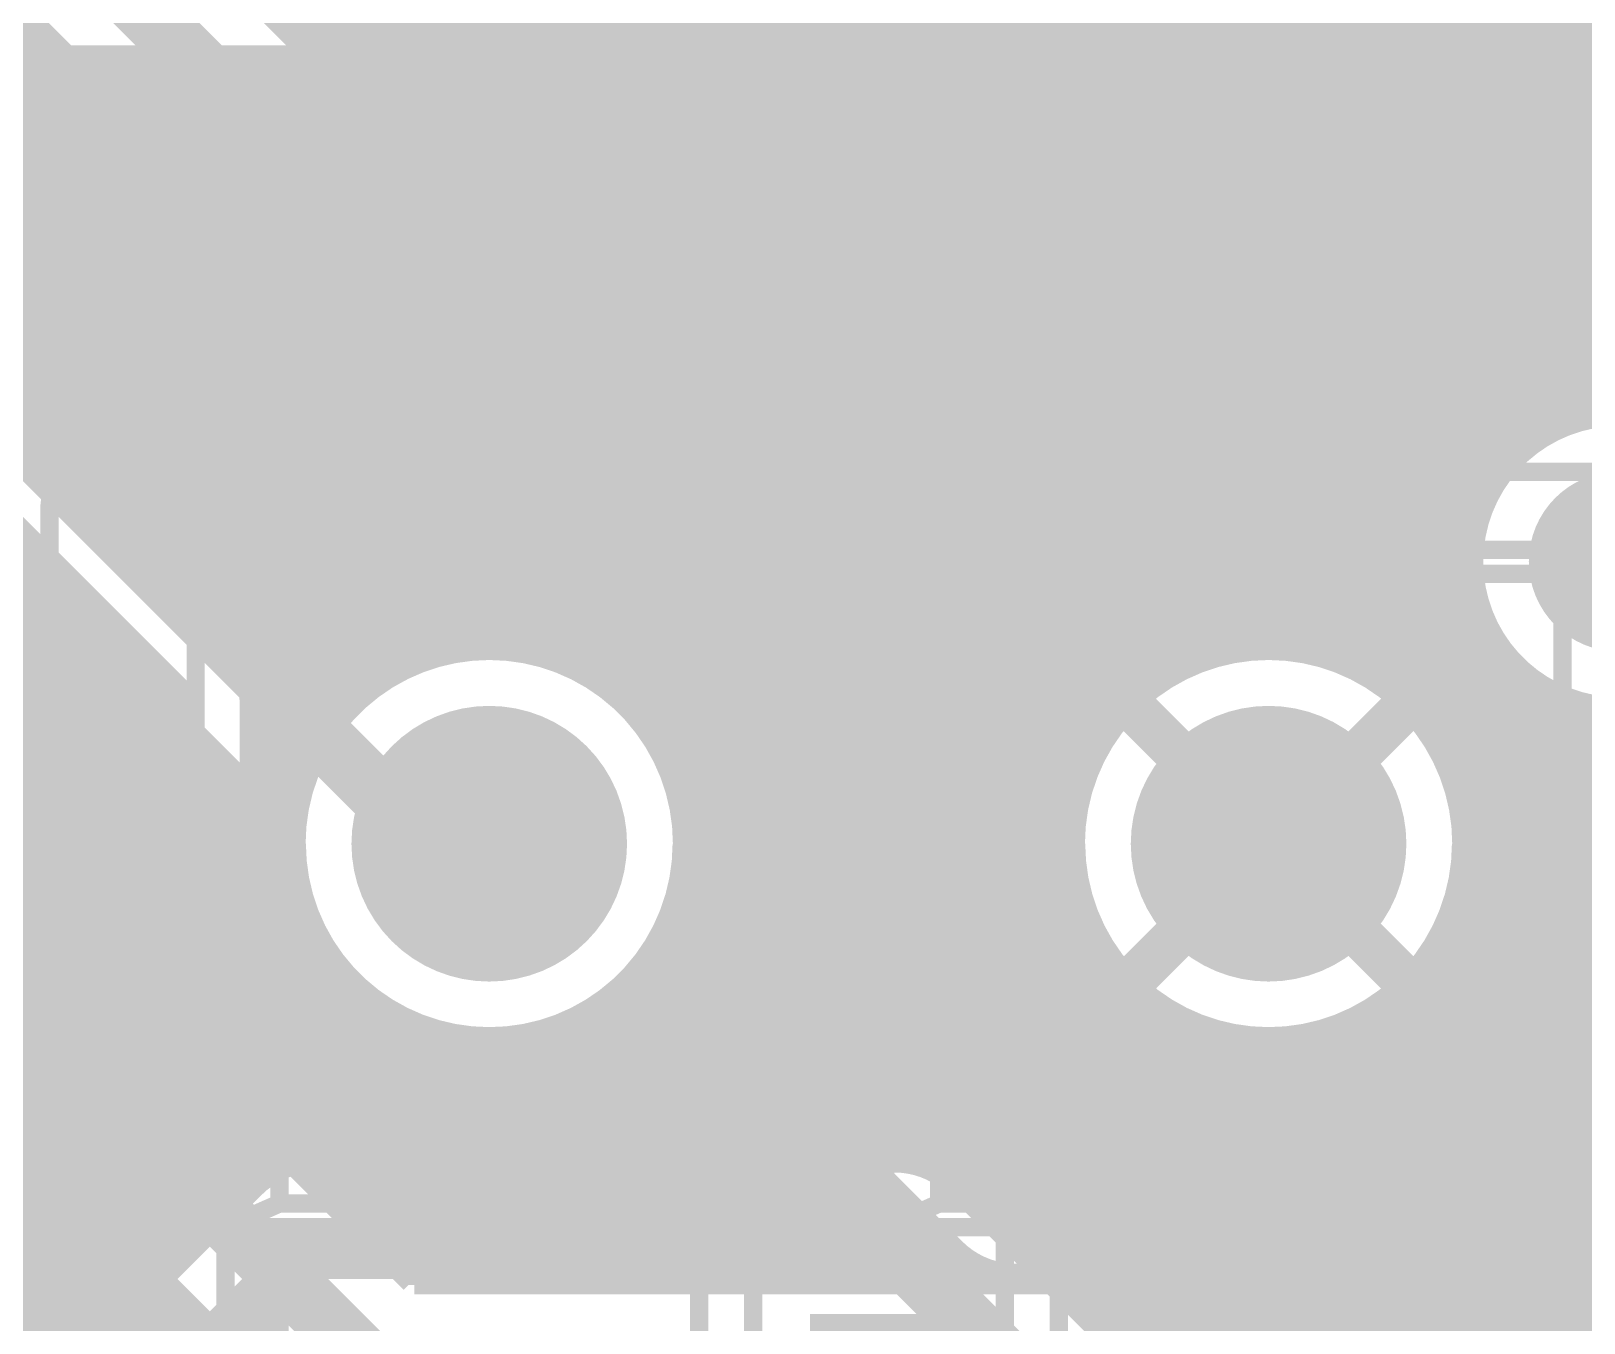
# Model space of a CAD drawing. Extents: x -5 to 100, y -56 to 115.
# Drawn here: x 32.93 to 45.88, y 37.99 to 48.76 of the extents above; entities that cross this region are included whole.
import ezdxf

# ---------------------------------------------------------------- set-up
doc = ezdxf.new("R2010")
doc.units = 0
doc.header["$MEASUREMENT"] = 0
doc.layers.get('0').update_dxf_attribs({"linetype": 'CONTINUOUS'})
for name, color, linetype in [('22-314-0_BOT', 7, 'CONTINUOUS'), ('22-314-0_DRD', 7, 'CONTINUOUS'), ('22-314-0_DRL', 2, 'CONTINUOUS'), ('22-314-0_SMB', 4, 'CONTINUOUS'), ('22-314-0_SMT', 3, 'CONTINUOUS'), ('22-314-0_SST', 5, 'CONTINUOUS'), ('22-314-0_TOP', 10, 'CONTINUOUS'), ('THRUHOLE_NPT', 9, 'CONTINUOUS'), ('THRUHOLE_TAP', 12, 'CONTINUOUS')]:
    doc.layers.add(name, color=color, linetype=linetype)

# ---------------------------------------------------------------- blocks, each defined once
blk = doc.blocks.new('ROUND_3')
at = {"const_width": 1.14935}
blk.add_lwpolyline([(-0.574674, 0, 1), (0.574674, 0, 1)], format="xyb", close=True, dxfattribs=at)
blk = doc.blocks.new('ROUND_5')
at = {"const_width": 0.75057}
blk.add_lwpolyline([(-0.375284, 0, 1), (0.375284, 0, 1)], format="xyb", close=True, dxfattribs=at)
blk = doc.blocks.new('ROUND_4')
at = {"const_width": 0.7493}
blk.add_lwpolyline([(-0.37465, 0, 1), (0.37465, 0, 1)], format="xyb", close=True, dxfattribs=at)
blk = doc.blocks.new('ROUND_18')
at = {"const_width": 0.65024}
blk.add_lwpolyline([(-0.32512, 0, 1), (0.32512, 0, 1)], format="xyb", close=True, dxfattribs=at)

msp = doc.modelspace()

# ---------------------------------------------------------------- linework, layer by layer
at = {"layer": '22-314-0_BOT'}
for points, const_width in [([(39.1668, 113.665), (39.1668, 44.71416)], 0.254), ([(39.3954, 113.665), (39.3954, 44.48556)], 0.254), ([(39.624, 113.665), (39.624, 44.25696)], 0.254), ([(39.8526, 113.665), (39.8526, 44.02836)], 0.254), ([(40.0812, 113.665), (40.0812, 43.79976)], 0.254), ([(40.3098, 113.665), (40.3098, 43.51274)], 0.254), ([(43.66514, 11.3538), (46.38294, 8.636), (50.8, 8.636), (52.578, 10.414), (52.578, 11.43), (48.006, 16.002), (48.006, 19.05), (45.466, 21.59), (37.592, 21.59), (32.766, 26.416), (32.766, 42.926), (22.86, 52.832), (22.86, 94.488), (17.59712, 99.74834), (17.59712, 104.648), (19.25066, 106.299)], 0.508), ([(26.24836, 106.299), (24.638, 104.68864), (24.638, 99.822), (25.146, 99.314), (25.146, 56.134), (30.48, 50.8), (30.48, 46.736), (34.036, 43.18), (34.036, 39.37), (35.814, 37.592), (53.594, 37.592), (58.166, 33.02), (65.024, 33.02), (67.38366, 35.37966), (67.38366, 35.4838)], 0.508), ([(29.74848, 106.299), (28.194, 104.74452), (28.194, 100.33), (27.432, 99.568), (27.432, 55.372), (39.624, 43.18), (39.624, 40.64), (41.148, 39.116), (57.25414, 39.116), (60.8838, 35.4838)], 0.508), ([(38.9382, 95.7072), (38.9382, 44.94276)], 0.254), ([(40.5384, 67.8688), (40.5384, 40.80256)], 0.254), ([(40.767, 67.63004), (40.767, 40.57396)], 0.254), ([(40.9956, 67.40144), (40.9956, 40.34536)], 0.254), ([(41.2242, 67.17284), (41.2242, 40.11676)], 0.254), ([(41.4528, 66.94424), (41.4528, 39.88816)], 0.254), ([(41.6814, 66.71564), (41.6814, 42.5069)], 0.254), ([(41.91, 66.48704), (41.91, 42.95394)], 0.254), ([(42.1386, 66.25844), (42.1386, 43.21048)], 0.254), ([(42.3672, 66.02984), (42.3672, 43.3832)], 0.254), ([(42.5958, 65.80124), (42.5958, 43.50512)], 0.254), ([(38.7096, 61.7728), (38.7096, 45.17136)], 0.254), ([(38.481, 61.53404), (38.481, 45.39996)], 0.254), ([(38.2524, 61.30544), (38.2524, 45.62856)], 0.254), ([(38.0238, 61.07684), (38.0238, 45.85716)], 0.254), ([(37.7952, 60.84824), (37.7952, 46.08576)], 0.254), ([(37.5666, 59.65952), (37.5666, 46.31436)], 0.254), ([(35.052, 59.31662), (35.052, 48.82896)], 0.254), ([(37.338, 59.31662), (37.338, 46.54296)], 0.254), ([(35.2806, 59.1058), (35.2806, 48.60036)], 0.254), ([(37.1094, 59.1058), (37.1094, 46.77156)], 0.254), ([(35.5092, 58.96356), (35.5092, 48.37176)], 0.254), ([(36.8808, 58.96356), (36.8808, 47.00016)], 0.254), ([(35.7378, 58.86958), (35.7378, 48.14316)], 0.254), ([(35.9664, 58.81878), (35.9664, 47.91456)], 0.254), ([(36.4236, 58.81878), (36.4236, 47.45736)], 0.254), ([(36.6522, 58.86958), (36.6522, 47.22876)], 0.254), ([(36.195, 58.801), (36.195, 47.68596)], 0.254), ([(42.8244, 58.01868), (42.8244, 43.58386)], 0.254), ([(43.053, 57.45226), (43.053, 43.62958)], 0.254), ([(45.7962, 57.37606), (45.7962, 45.53458)], 0.254), ([(43.2816, 57.16778), (43.2816, 43.64228)], 0.254), ([(45.5676, 57.11952), (45.5676, 45.43552)], 0.254), ([(43.5102, 56.97982), (43.5102, 43.62196)], 0.254), ([(45.339, 56.94426), (45.339, 45.2755)], 0.254), ([(43.7388, 56.84774), (43.7388, 43.56862)], 0.254), ([(43.9674, 56.75884), (43.9674, 43.47972)], 0.254), ([(44.8818, 56.7436), (44.8818, 42.30116)], 0.254), ([(45.1104, 56.82488), (45.1104, 45.00626)], 0.254), ([(44.196, 56.7055), (44.196, 43.34764)], 0.254), ([(44.4246, 56.68772), (44.4246, 43.15968)], 0.254), ([(44.6532, 56.69788), (44.6532, 42.8752)], 0.254), ([(28.194, 55.68696), (40.16248, 43.71848)], 0.254), ([(31.242, 50.48504), (38.862, 42.86504)], 0.254), ([(33.00984, 48.7172), (31.242, 48.7172)], 0.254), ([(32.9946, 48.73244), (32.9946, 45.29836)], 0.254), ([(60.0456, 48.7172), (35.16376, 48.7172)], 0.254), ([(33.23844, 48.4886), (31.242, 48.4886)], 0.254), ([(33.2232, 48.50384), (33.2232, 45.06976)], 0.254), ([(60.1218, 48.4886), (35.39236, 48.4886)], 0.254), ([(33.46704, 48.26), (31.242, 48.26)], 0.254), ([(33.4518, 48.27524), (33.4518, 44.84116)], 0.254), ([(60.1218, 48.26), (35.62096, 48.26)], 0.254), ([(33.69564, 48.0314), (31.242, 48.0314)], 0.254), ([(33.6804, 48.04664), (33.6804, 44.61256)], 0.254), ([(60.1218, 48.0314), (35.84956, 48.0314)], 0.254), ([(33.92424, 47.8028), (31.242, 47.8028)], 0.254), ([(33.909, 47.81804), (33.909, 44.38396)], 0.254), ([(60.1218, 47.8028), (36.07816, 47.8028)], 0.254), ([(34.15284, 47.5742), (31.242, 47.5742)], 0.254), ([(34.1376, 47.58944), (34.1376, 44.15536)], 0.254), ([(60.1218, 47.5742), (36.30676, 47.5742)], 0.254), ([(34.38144, 47.3456), (31.242, 47.3456)], 0.254), ([(34.3662, 47.36084), (34.3662, 43.92676)], 0.254), ([(60.1218, 47.3456), (36.53536, 47.3456)], 0.254), ([(34.61004, 47.117), (31.242, 47.117)], 0.254), ([(31.242, 47.05096), (34.57448, 43.71848)], 0.254), ([(34.5948, 47.13224), (34.5948, 43.69816)], 0.254), ([(60.1218, 47.117), (36.76396, 47.117)], 0.254), ([(34.83864, 46.8884), (31.40456, 46.8884)], 0.254), ([(34.8234, 46.90364), (34.8234, 39.65956)], 0.254), ([(60.1218, 46.8884), (36.99256, 46.8884)], 0.254), ([(35.06724, 46.6598), (31.63316, 46.6598)], 0.254), ([(35.052, 46.67504), (35.052, 39.43096)], 0.254), ([(60.1218, 46.6598), (37.22116, 46.6598)], 0.254), ([(35.29584, 46.4312), (31.86176, 46.4312)], 0.254), ([(35.2806, 46.44644), (35.2806, 42.74312)], 0.254), ([(60.1218, 46.4312), (37.44976, 46.4312)], 0.254), ([(35.52444, 46.2026), (32.09036, 46.2026)], 0.254), ([(35.5092, 46.21784), (35.5092, 43.0784)], 0.254), ([(48.768, 46.2026), (37.67836, 46.2026)], 0.254), ([(35.7378, 45.98924), (35.7378, 43.2943)], 0.254), ([(35.75304, 45.974), (32.31896, 45.974)], 0.254), ([(48.768, 45.974), (37.90696, 45.974)], 0.254), ([(35.98164, 45.7454), (32.54756, 45.7454)], 0.254), ([(35.9664, 45.76064), (35.9664, 43.44162)], 0.254), ([(48.768, 45.7454), (38.13556, 45.7454)], 0.254), ([(36.21024, 45.5168), (32.77616, 45.5168)], 0.254), ([(36.195, 45.53204), (36.195, 43.54576)], 0.254), ([(45.74286, 45.5168), (38.36416, 45.5168)], 0.254), ([(36.43884, 45.2882), (33.00476, 45.2882)], 0.254), ([(36.4236, 45.30344), (36.4236, 43.60926)], 0.254), ([(45.35424, 45.2882), (38.59276, 45.2882)], 0.254), ([(36.6522, 45.07484), (36.6522, 43.63974)], 0.254), ([(36.66744, 45.0596), (33.23336, 45.0596)], 0.254), ([(45.14596, 45.0596), (38.82136, 45.0596)], 0.254), ([(36.89604, 44.831), (33.46196, 44.831)], 0.254), ([(36.8808, 44.84624), (36.8808, 43.6372)], 0.254), ([(45.01896, 44.831), (39.04996, 44.831)], 0.254), ([(37.12464, 44.6024), (33.69056, 44.6024)], 0.254), ([(37.1094, 44.61764), (37.1094, 43.60418)], 0.254), ([(44.9453, 44.6024), (39.27856, 44.6024)], 0.254), ([(37.35324, 44.3738), (33.91916, 44.3738)], 0.254), ([(37.338, 44.38904), (37.338, 43.5356)], 0.254), ([(44.91736, 44.3738), (39.50716, 44.3738)], 0.254), ([(37.58184, 44.1452), (34.14776, 44.1452)], 0.254), ([(37.5666, 44.16044), (37.5666, 43.42892)], 0.254), ([(44.93006, 44.1452), (39.73576, 44.1452)], 0.254), ([(37.81044, 43.9166), (34.37636, 43.9166)], 0.254), ([(37.7952, 43.93184), (37.7952, 43.27398)], 0.254), ([(44.98848, 43.9166), (39.96436, 43.9166)], 0.254), ([(38.03904, 43.688), (34.60242, 43.688)], 0.254), ([(38.0238, 43.70324), (38.0238, 43.05046)], 0.254), ([(45.09516, 43.688), (40.19042, 43.688)], 0.254), ([(45.1104, 43.6626), (45.1104, 39.878)], 0.254), ([(35.99688, 43.4594), (34.74466, 43.4594)], 0.254), ([(38.26764, 43.4594), (37.51072, 43.4594)], 0.254), ([(38.2524, 43.47464), (38.2524, 42.69486)], 0.254), ([(42.49674, 43.4594), (40.33266, 43.4594)], 0.254), ([(45.27042, 43.4594), (44.01058, 43.4594)], 0.254), ([(45.339, 43.39336), (45.339, 39.878)], 0.254), ([(35.6616, 43.2308), (34.79546, 43.2308)], 0.254), ([(34.798, 43.18), (34.798, 39.68496)], 0.254), ([(38.49624, 43.2308), (37.84854, 43.2308)], 0.254), ([(38.481, 43.24604), (38.481, 38.354)], 0.254), ([(42.16146, 43.2308), (40.38346, 43.2308)], 0.254), ([(40.386, 43.18), (40.386, 40.95496)], 0.254), ([(42.1259, 43.11142), (43.25366, 41.98366)], 0.381), ([(44.38142, 43.11142), (43.25366, 41.98366)], 0.381), ([(45.57014, 43.2308), (44.3484, 43.2308)], 0.254), ([(45.5676, 43.23334), (45.5676, 39.878)], 0.254), ([(45.7962, 43.13428), (45.7962, 39.878)], 0.254), ([(35.4457, 43.0022), (34.798, 43.0022)], 0.254), ([(38.72484, 43.0022), (38.0619, 43.0022)], 0.254), ([(38.7096, 43.01744), (38.7096, 38.354)], 0.254), ([(41.94556, 43.0022), (40.386, 43.0022)], 0.254), ([(48.768, 43.0022), (44.56176, 43.0022)], 0.254), ([(35.29584, 42.7736), (34.798, 42.7736)], 0.254), ([(38.862, 42.7736), (38.21176, 42.7736)], 0.254), ([(38.862, 42.86504), (38.862, 40.64)], 0.254), ([(41.7957, 42.7736), (40.386, 42.7736)], 0.254), ([(48.768, 42.7736), (44.71162, 42.7736)], 0.254), ([(35.19424, 42.545), (34.798, 42.545)], 0.254), ([(38.862, 42.545), (38.31336, 42.545)], 0.254), ([(41.6941, 42.545), (40.386, 42.545)], 0.254), ([(59.32424, 42.545), (44.81322, 42.545)], 0.254), ([(35.13074, 42.3164), (34.798, 42.3164)], 0.254), ([(38.862, 42.3164), (38.3794, 42.3164)], 0.254), ([(41.6306, 42.3164), (40.386, 42.3164)], 0.254), ([(59.26074, 42.3164), (44.87926, 42.3164)], 0.254), ([(35.10026, 42.0878), (34.798, 42.0878)], 0.254), ([(38.862, 42.0878), (38.40988, 42.0878)], 0.254), ([(41.60012, 42.0878), (40.386, 42.0878)], 0.254), ([(42.1259, 40.8559), (43.25366, 41.98366)], 0.381), ([(44.38142, 40.8559), (43.25366, 41.98366)], 0.381), ([(59.23026, 42.0878), (44.90974, 42.0878)], 0.254), ([(35.10026, 41.8592), (34.798, 41.8592)], 0.254), ([(38.862, 41.8592), (38.40734, 41.8592)], 0.254), ([(41.60012, 41.8592), (40.386, 41.8592)], 0.254), ([(59.23026, 41.8592), (44.9072, 41.8592)], 0.254), ([(35.13582, 41.6306), (34.798, 41.6306)], 0.254), ([(38.862, 41.6306), (38.37432, 41.6306)], 0.254), ([(41.63568, 41.6306), (40.386, 41.6306)], 0.254), ([(59.26582, 41.6306), (44.87418, 41.6306)], 0.254), ([(44.8818, 41.6687), (44.8818, 39.878)], 0.254), ([(41.6814, 41.46042), (41.6814, 39.878)], 0.254), ([(35.20186, 41.402), (34.798, 41.402)], 0.254), ([(38.862, 41.402), (38.30574, 41.402)], 0.254), ([(41.70172, 41.402), (40.386, 41.402)], 0.254), ([(59.33186, 41.402), (44.8056, 41.402)], 0.254), ([(35.2806, 41.22674), (35.2806, 39.20236)], 0.254), ([(38.2524, 41.27246), (38.2524, 38.354)], 0.254), ([(35.30854, 41.1734), (34.798, 41.1734)], 0.254), ([(38.862, 41.1734), (38.19906, 41.1734)], 0.254), ([(41.8084, 41.1734), (40.386, 41.1734)], 0.254), ([(44.6532, 41.09466), (44.6532, 39.878)], 0.254), ([(59.43854, 41.1734), (44.69892, 41.1734)], 0.254), ([(35.46348, 40.9448), (34.798, 40.9448)], 0.254), ([(38.862, 40.9448), (38.04666, 40.9448)], 0.254), ([(40.386, 40.95496), (41.46296, 39.878)], 0.254), ([(41.96334, 40.9448), (40.39616, 40.9448)], 0.254), ([(41.91, 41.01338), (41.91, 39.878)], 0.254), ([(59.59348, 40.9448), (44.54652, 40.9448)], 0.254), ([(35.5092, 40.88892), (35.5092, 38.97376)], 0.254), ([(38.0238, 40.91686), (38.0238, 38.354)], 0.254), ([(44.4246, 40.81018), (44.4246, 39.878)], 0.254), ([(35.687, 40.7162), (34.798, 40.7162)], 0.254), ([(35.7378, 40.67556), (35.7378, 38.74516)], 0.254), ([(37.7952, 40.69334), (37.7952, 38.354)], 0.254), ([(38.862, 40.7162), (37.8206, 40.7162)], 0.254), ([(42.18686, 40.7162), (40.62476, 40.7162)], 0.254), ([(42.1386, 40.75938), (42.1386, 39.878)], 0.254), ([(59.817, 40.7162), (44.32046, 40.7162)], 0.254), ([(42.3672, 40.58412), (42.3672, 39.878)], 0.254), ([(44.196, 40.61968), (44.196, 39.878)], 0.254), ([(36.0426, 40.4876), (34.798, 40.4876)], 0.254), ([(35.9664, 40.5257), (35.9664, 38.51656)], 0.254), ([(36.195, 40.4241), (36.195, 38.354)], 0.254), ([(37.338, 40.43172), (37.338, 38.354)], 0.254), ([(38.87724, 40.4876), (37.46754, 40.4876)], 0.254), ([(37.5666, 40.5384), (37.5666, 38.354)], 0.254), ([(42.54246, 40.4876), (40.85336, 40.4876)], 0.254), ([(42.5958, 40.4622), (42.5958, 39.878)], 0.254), ([(43.9674, 40.4876), (43.9674, 39.878)], 0.254), ([(60.1726, 40.4876), (43.9674, 40.4876)], 0.254), ([(36.4236, 40.3606), (36.4236, 38.354)], 0.254), ([(36.6522, 40.33012), (36.6522, 38.354)], 0.254), ([(36.8808, 40.33012), (36.8808, 38.354)], 0.254), ([(37.1094, 40.36568), (37.1094, 38.354)], 0.254), ([(38.9382, 40.30726), (38.9382, 38.354)], 0.254), ([(42.8244, 40.38346), (42.8244, 39.878)], 0.254), ([(43.053, 40.33774), (43.053, 39.878)], 0.254), ([(43.2816, 40.32758), (43.2816, 39.878)], 0.254), ([(43.5102, 40.34536), (43.5102, 39.878)], 0.254), ([(43.7388, 40.3987), (43.7388, 39.878)], 0.254), ([(38.9636, 40.259), (34.798, 40.259)], 0.254), ([(74.676, 40.259), (41.08196, 40.259)], 0.254), ([(39.15664, 40.0304), (34.798, 40.0304)], 0.254), ([(39.08806, 40.09644), (40.60952, 38.57752)], 0.254), ([(74.676, 40.0304), (41.31056, 40.0304)], 0.254), ([(39.1668, 40.02024), (39.1668, 38.354)], 0.254), ([(39.38524, 39.8018), (34.798, 39.8018)], 0.254), ([(39.3954, 39.79164), (39.3954, 38.354)], 0.254), ([(57.25414, 39.878), (41.46296, 39.878)], 0.254), ([(34.798, 39.68496), (36.12896, 38.354)], 0.254), ([(39.61384, 39.5732), (34.90976, 39.5732)], 0.254), ([(39.624, 39.56304), (39.624, 38.354)], 0.254), ([(39.84244, 39.3446), (35.13836, 39.3446)], 0.254), ([(39.8526, 39.33444), (39.8526, 38.354)], 0.254), ([(40.07104, 39.116), (35.36696, 39.116)], 0.254), ([(40.0812, 39.10584), (40.0812, 38.354)], 0.254), ([(40.29964, 38.8874), (35.59556, 38.8874)], 0.254), ([(40.3098, 38.87724), (40.3098, 38.354)], 0.254), ([(33.528, 38.80104), (35.27552, 37.05352)], 0.254), ([(33.528, 38.80104), (33.528, 26.73096)], 0.254), ([(33.67024, 38.6588), (33.528, 38.6588)], 0.254), ([(33.6804, 38.64864), (33.6804, 26.57856)], 0.254), ([(40.52824, 38.6588), (35.82416, 38.6588)], 0.254), ([(40.5384, 38.64864), (40.5384, 38.354)], 0.254), ([(33.89884, 38.4302), (33.528, 38.4302)], 0.254), ([(33.909, 38.42004), (33.909, 26.34996)], 0.254), ([(40.81526, 38.4302), (36.05276, 38.4302)], 0.254), ([(41.148, 38.354), (36.12896, 38.354)], 0.254), ([(40.767, 38.4556), (40.767, 38.354)], 0.254), ([(53.594, 38.354), (41.148, 38.354)], 0.254), ([(34.12744, 38.2016), (33.528, 38.2016)], 0.254), ([(34.1376, 38.19144), (34.1376, 26.12136)], 0.254), ([(34.35604, 37.973), (33.528, 37.973)], 0.254), ([(34.3662, 37.96284), (34.3662, 25.89276)], 0.254)]:
    msp.add_lwpolyline(points, dxfattribs=dict(at, const_width=const_width))
at = {"layer": '22-314-0_BOT', "const_width": 0.254}
for points in [[(46.17466, 45.593, 0.4142136), (44.91736, 44.3357)], [(44.91736, 44.3357, 0.4142136), (46.17466, 43.0784)], [(34.798, 43.18, 0.1989124), (34.57482, 43.71882)], [(40.386, 43.18, 0.1989124), (40.16282, 43.71882)], [(36.7538, 43.64228, 0.4142136), (35.09518, 41.98366)], [(38.41242, 41.98366, 0.4142136), (36.7538, 43.64228)], [(43.25366, 43.64228, 0.4142136), (41.59504, 41.98366)], [(44.91228, 41.98366, 0.4142136), (43.25366, 43.64228)], [(35.09772, 41.98366, 0.4142136), (36.7538, 40.32758)], [(36.7538, 40.32758, 0.4142136), (38.40988, 41.98366)], [(41.59758, 41.98366, 0.4142136), (43.25366, 40.32758)], [(43.25366, 40.32758, 0.4142136), (44.90974, 41.98366)], [(38.862, 40.64, 0.1989124), (39.08518, 40.10118)], [(38.862, 40.64, 0.1989124), (39.08518, 40.10118)], [(40.60952, 38.57752, 0.1989124), (41.148, 38.35448)]]:
    msp.add_lwpolyline(points, format="xyb", dxfattribs=at)
at = {"layer": '22-314-0_DRD', "const_width": 0.254}
for points in [[(36.1188, 42.61866), (36.1188, 41.34866)], [(37.3888, 42.61866), (36.1188, 42.61866)], [(37.3888, 42.61866), (36.1188, 41.34866)], [(37.3888, 41.34866), (36.1188, 42.61866)], [(37.3888, 41.34866), (37.3888, 42.61866)], [(42.61866, 42.61866), (42.61866, 41.34866)], [(43.88866, 42.61866), (42.61866, 42.61866)], [(43.88866, 42.61866), (42.61866, 41.34866)], [(43.88866, 41.34866), (42.61866, 42.61866)], [(43.88866, 41.34866), (43.88866, 42.61866)], [(36.1188, 41.34866), (37.3888, 41.34866)], [(42.61866, 41.34866), (43.88866, 41.34866)]]:
    msp.add_lwpolyline(points, dxfattribs=at)
at = {"layer": '22-314-0_SST'}
for points, const_width in [([(40.95242, 46.14418), (40.95242, 47.16018), (40.83558, 46.99)], 0.1524), ([(39.93642, 46.482), (39.93642, 46.31182), (39.99738, 46.14418), (40.2336, 46.14418), (40.29202, 46.31182), (40.29202, 47.16018)], 0.1524), ([(40.35298, 47.16018), (40.11422, 47.16018)], 0.1524), ([(41.49598, 46.65218), (41.85158, 46.65218), (41.91, 46.482), (41.91, 46.31182), (41.85158, 46.14418), (41.49598, 46.14418), (41.43502, 46.31182), (41.43502, 46.482), (41.67378, 47.16018)], 0.1524), ([(41.0718, 46.14418), (40.83558, 46.14418)], 0.1524), ([(33.38576, 45.085), (46.62424, 45.085)], 0.1524), ([(33.08604, 32.68472), (33.08604, 44.78528)], 0.1524), ([(34.30524, 42.23512), (35.00374, 42.23512), (34.55416, 41.78554), (34.55416, 38.7858), (39.9542, 38.7858), (39.9542, 41.43502), (38.95598, 41.43502), (38.95598, 44.43476), (34.30524, 44.43476), (34.30524, 41.78554), (34.55416, 41.78554)], 0.1524), ([(38.95598, 44.43476), (38.50386, 44.2341)], 0.1524), ([(45.45584, 38.7858), (40.0558, 38.7858), (40.50538, 38.98392), (45.00372, 38.98392), (45.45584, 38.7858), (45.45584, 41.78554), (45.70476, 41.78554), (45.70476, 44.43476), (41.05402, 44.43476)], 0.1524), ([(41.5036, 44.2341), (41.5036, 40.98544), (41.05402, 41.43502), (41.05402, 44.43476), (41.5036, 44.2341), (45.70476, 44.2341)], 0.1524), ([(34.30524, 44.2341), (38.50386, 44.2341), (38.50386, 40.98544)], 0.1524), ([(39.50462, 44.08424), (39.50462, 41.98366), (40.50538, 41.98366), (40.50538, 44.08424), (39.50462, 44.08424)], 0.1524), ([(35.00374, 42.23512), (35.00374, 38.98392)], 0.1524), ([(45.00372, 38.98392), (45.00372, 42.23512), (45.70476, 42.23512)], 0.1524), ([(45.00372, 42.23512), (45.45584, 41.78554)], 0.1524), ([(40.0558, 38.7858), (40.0558, 41.43502), (40.50538, 40.98544), (41.5036, 40.98544)], 0.1524), ([(38.95598, 41.43502), (38.50386, 40.98544), (39.50462, 40.98544)], 0.1524), ([(39.50462, 38.98392), (39.50462, 40.98544), (39.9542, 41.43502)], 0.1524), ([(41.05402, 41.43502), (40.0558, 41.43502)], 0.1524), ([(40.50538, 38.98392), (40.50538, 40.98544)], 0.1524), ([(34.2265, 40.0685), (33.38068, 40.0685), (33.80232, 40.91432), (34.01568, 40.91432), (34.01568, 39.64432)], 0.254), ([(45.82668, 39.85768), (46.0375, 39.64432), (46.46168, 39.64432), (46.6725, 39.85768), (46.6725, 40.0685), (46.24832, 40.49268), (46.6725, 40.91432), (45.82668, 40.91432)], 0.254), ([(34.55416, 38.7858), (35.00374, 38.98392), (39.50462, 38.98392), (39.9542, 38.7858)], 0.1524), ([(38.50386, 38.48354), (38.95598, 38.60546), (38.95598, 32.83458), (38.50386, 33.2359), (38.50386, 38.48354), (35.00374, 38.48354), (34.55416, 38.60546), (34.55416, 32.83458), (35.45586, 32.83458), (35.45586, 32.385), (34.63544, 32.385), (33.38576, 32.385)], 0.1524), ([(38.95598, 38.60546), (34.55416, 38.60546)], 0.1524), ([(46.62424, 32.385), (45.37456, 32.385), (44.55414, 32.385), (44.55414, 32.83458), (45.45584, 32.83458), (45.45584, 38.60546), (41.05402, 38.60546), (41.05402, 32.83458), (42.45356, 32.83458), (42.45356, 32.58566), (42.65422, 32.58566), (42.65422, 30.33522), (44.35602, 30.33522)], 0.1524), ([(41.05402, 38.60546), (41.5036, 38.48354)], 0.1524), ([(45.45584, 38.60546), (45.00372, 38.48354)], 0.1524), ([(35.00374, 38.48354), (35.00374, 33.2359)], 0.1524), ([(41.5036, 33.2359), (41.5036, 38.48354), (45.00372, 38.48354), (45.00372, 33.2359), (44.35602, 33.2359), (44.55414, 32.83458)], 0.1524), ([(39.50462, 33.38576), (40.50538, 33.38576), (40.50538, 37.9857), (39.50462, 37.9857), (39.50462, 33.38576)], 0.1524)]:
    msp.add_lwpolyline(points, dxfattribs=dict(at, const_width=const_width))
at = {"layer": '22-314-0_SST', "const_width": 0.1524}
msp.add_lwpolyline([(33.38576, 45.085, 0.4142136), (33.08604, 44.78528)], format="xyb", dxfattribs=at)
at = {"layer": '22-314-0_TOP'}
for points, const_width in [([(60.25642, 48.4886), (28.82138, 48.4886)], 0.254), ([(60.22594, 48.514), (28.85186, 48.514)], 0.254), ([(32.9946, 48.514), (32.9946, 46.31436)], 0.254), ([(33.2232, 48.514), (33.2232, 46.08576)], 0.254), ([(33.4518, 48.514), (33.4518, 45.85716)], 0.254), ([(33.6804, 48.514), (33.6804, 45.62856)], 0.254), ([(33.909, 48.514), (33.909, 45.39996)], 0.254), ([(34.1376, 48.514), (34.1376, 45.17136)], 0.254), ([(34.3662, 48.514), (34.3662, 44.94276)], 0.254), ([(34.5948, 48.514), (34.5948, 44.71416)], 0.254), ([(34.8234, 48.514), (34.8234, 44.48556)], 0.254), ([(35.052, 48.514), (35.052, 44.25696)], 0.254), ([(35.2806, 48.514), (35.2806, 44.02836)], 0.254), ([(35.5092, 48.514), (35.5092, 43.79976)], 0.254), ([(35.7378, 48.514), (35.7378, 43.57116)], 0.254), ([(35.9664, 48.514), (35.9664, 43.44162)], 0.254), ([(36.195, 48.514), (36.195, 43.54576)], 0.254), ([(36.4236, 48.514), (36.4236, 43.60926)], 0.254), ([(36.6522, 48.514), (36.6522, 43.63974)], 0.254), ([(36.8808, 48.514), (36.8808, 43.6372)], 0.254), ([(37.1094, 48.514), (37.1094, 43.60418)], 0.254), ([(37.338, 48.514), (37.338, 43.5356)], 0.254), ([(37.5666, 48.514), (37.5666, 43.42892)], 0.254), ([(37.7952, 48.514), (37.7952, 43.27398)], 0.254), ([(38.0238, 48.514), (38.0238, 43.05046)], 0.254), ([(38.2524, 48.514), (38.2524, 42.69486)], 0.254), ([(38.481, 48.514), (38.481, 39.37)], 0.254), ([(38.7096, 48.514), (38.7096, 39.37)], 0.254), ([(38.9382, 48.514), (38.9382, 39.37)], 0.254), ([(39.1668, 48.514), (39.1668, 39.37)], 0.254), ([(39.3954, 48.514), (39.3954, 39.37)], 0.254), ([(39.624, 48.514), (39.624, 39.37)], 0.254), ([(39.8526, 48.514), (39.8526, 39.37)], 0.254), ([(40.0812, 48.514), (40.0812, 39.37)], 0.254), ([(40.3098, 48.514), (40.3098, 39.34968)], 0.254), ([(40.5384, 48.514), (40.5384, 39.25316)], 0.254), ([(40.767, 48.514), (40.767, 39.04996)], 0.254), ([(40.9956, 48.514), (40.9956, 38.82136)], 0.254), ([(41.2242, 48.514), (41.2242, 38.59276)], 0.254), ([(41.4528, 48.514), (41.4528, 38.36416)], 0.254), ([(41.6814, 48.514), (41.6814, 42.5069)], 0.254), ([(41.91, 48.514), (41.91, 42.95394)], 0.254), ([(42.1386, 48.514), (42.1386, 43.21048)], 0.254), ([(42.3672, 48.514), (42.3672, 43.3832)], 0.254), ([(42.5958, 48.514), (42.5958, 43.50512)], 0.254), ([(42.8244, 48.514), (42.8244, 43.58386)], 0.254), ([(43.053, 48.514), (43.053, 43.62958)], 0.254), ([(43.2816, 48.514), (43.2816, 43.64228)], 0.254), ([(43.5102, 48.514), (43.5102, 43.62196)], 0.254), ([(43.7388, 48.514), (43.7388, 43.56862)], 0.254), ([(43.9674, 48.514), (43.9674, 43.47972)], 0.254), ([(44.196, 48.514), (44.196, 43.34764)], 0.254), ([(44.4246, 48.514), (44.4246, 43.15968)], 0.254), ([(44.6532, 48.514), (44.6532, 42.8752)], 0.254), ([(44.8818, 48.514), (44.8818, 42.30116)], 0.254), ([(45.1104, 48.514), (45.1104, 45.00626)], 0.254), ([(45.339, 48.514), (45.339, 45.2755)], 0.254), ([(45.5676, 48.514), (45.5676, 45.43552)], 0.254), ([(45.7962, 48.514), (45.7962, 45.53458)], 0.254), ([(77.91704, 48.26), (-3.81, 48.26)], 0.254), ([(78.14564, 48.0314), (-3.81, 48.0314)], 0.254), ([(78.37424, 47.8028), (-3.81, 47.8028)], 0.254), ([(78.60284, 47.5742), (-3.81, 47.5742)], 0.254), ([(78.83144, 47.3456), (31.9532, 47.3456)], 0.254), ([(32.03448, 47.27448), (35.9029, 43.40606)], 0.254), ([(79.06004, 47.117), (32.19196, 47.117)], 0.254), ([(79.2861, 46.8884), (32.42056, 46.8884)], 0.254), ([(13.2588, 41.98366), (18.01114, 46.736), (31.496, 46.736), (36.2458, 41.98366), (36.7538, 41.98366)], 0.508), ([(79.5147, 46.6598), (32.64916, 46.6598)], 0.254), ([(79.7433, 46.4312), (32.87776, 46.4312)], 0.254), ([(48.768, 46.2026), (33.10636, 46.2026)], 0.254), ([(31.18104, 45.974), (35.09772, 42.05478)], 0.254), ([(48.768, 45.974), (33.33496, 45.974)], 0.254), ([(48.768, 45.7454), (33.56356, 45.7454)], 0.254), ([(45.74286, 45.5168), (33.79216, 45.5168)], 0.254), ([(45.35424, 45.2882), (34.02076, 45.2882)], 0.254), ([(45.14596, 45.0596), (34.24936, 45.0596)], 0.254), ([(45.01896, 44.831), (34.47796, 44.831)], 0.254), ([(44.9453, 44.6024), (34.70656, 44.6024)], 0.254), ([(44.91736, 44.3738), (34.93516, 44.3738)], 0.254), ([(33.0073, 44.1452), (23.92426, 44.1452)], 0.254), ([(32.9946, 44.1579), (32.9946, 37.37356)], 0.254), ([(44.93006, 44.1452), (35.16376, 44.1452)], 0.254), ([(33.2359, 43.9166), (23.86584, 43.9166)], 0.254), ([(33.2232, 43.9293), (33.2232, 37.60216)], 0.254), ([(44.98848, 43.9166), (35.39236, 43.9166)], 0.254), ([(33.4645, 43.688), (23.75916, 43.688)], 0.254), ([(33.4518, 43.7007), (33.4518, 37.83076)], 0.254), ([(45.09516, 43.688), (35.62096, 43.688)], 0.254), ([(45.1104, 43.6626), (45.1104, 18.66646)], 0.254), ([(33.6931, 43.4594), (23.5839, 43.4594)], 0.254), ([(33.6804, 43.4721), (33.6804, 38.05936)], 0.254), ([(35.99688, 43.4594), (35.84956, 43.4594)], 0.254), ([(42.49674, 43.4594), (37.51072, 43.4594)], 0.254), ([(45.27042, 43.4594), (44.01058, 43.4594)], 0.254), ([(45.339, 43.39336), (45.339, -3.175)], 0.254), ([(33.9217, 43.2308), (23.28164, 43.2308)], 0.254), ([(33.909, 43.2435), (33.909, 38.28796)], 0.254), ([(42.16146, 43.2308), (37.84854, 43.2308)], 0.254), ([(42.1259, 43.11142), (43.25366, 41.98366)], 0.381), ([(44.38142, 43.11142), (43.25366, 41.98366)], 0.381), ([(45.57014, 43.2308), (44.3484, 43.2308)], 0.254), ([(45.5676, 43.23334), (45.5676, -3.175)], 0.254), ([(45.7962, 43.13428), (45.7962, -3.175)], 0.254), ([(34.1503, 43.0022), (21.06676, 43.0022)], 0.254), ([(34.1376, 43.0149), (34.1376, 38.51656)], 0.254), ([(41.94556, 43.0022), (38.0619, 43.0022)], 0.254), ([(48.768, 43.0022), (44.56176, 43.0022)], 0.254), ([(34.3789, 42.7736), (21.21662, 42.7736)], 0.254), ([(34.3662, 42.7863), (34.3662, 38.74516)], 0.254), ([(41.7957, 42.7736), (38.21176, 42.7736)], 0.254), ([(48.768, 42.7736), (44.71162, 42.7736)], 0.254), ([(34.6075, 42.545), (21.31822, 42.545)], 0.254), ([(34.5948, 42.5577), (34.5948, 38.97376)], 0.254), ([(41.6941, 42.545), (38.31336, 42.545)], 0.254), ([(59.32424, 42.545), (44.81322, 42.545)], 0.254), ([(34.8361, 42.3164), (21.38426, 42.3164)], 0.254), ([(34.8234, 42.3291), (34.8234, 39.19728)], 0.254), ([(41.6306, 42.3164), (38.3794, 42.3164)], 0.254), ([(59.26074, 42.3164), (44.87926, 42.3164)], 0.254), ([(35.052, 42.1005), (35.052, 39.32682)], 0.254), ([(35.0647, 42.0878), (21.41474, 42.0878)], 0.254), ([(35.09772, 42.05478), (35.09619, 41.98366)], 0.254), ([(41.60012, 42.0878), (38.40988, 42.0878)], 0.254), ([(42.1259, 40.8559), (43.25366, 41.98366)], 0.381), ([(44.38142, 40.8559), (43.25366, 41.98366)], 0.381), ([(59.23026, 42.0878), (44.90974, 42.0878)], 0.254), ([(35.10026, 41.8592), (29.08046, 41.8592)], 0.254), ([(41.60012, 41.8592), (38.40734, 41.8592)], 0.254), ([(59.23026, 41.8592), (44.9072, 41.8592)], 0.254), ([(35.13582, 41.6306), (29.69514, 41.6306)], 0.254), ([(41.63568, 41.6306), (38.37432, 41.6306)], 0.254), ([(59.26582, 41.6306), (44.87418, 41.6306)], 0.254), ([(44.8818, 41.6687), (44.8818, 35.8013)], 0.254), ([(41.6814, 41.46042), (41.6814, 38.13556)], 0.254), ([(35.20186, 41.402), (30.11678, 41.402)], 0.254), ([(41.70172, 41.402), (38.30574, 41.402)], 0.254), ([(59.33186, 41.402), (44.8056, 41.402)], 0.254), ([(35.2806, 41.22674), (35.2806, 39.37)], 0.254), ([(38.2524, 41.27246), (38.2524, 39.37)], 0.254), ([(35.30854, 41.1734), (30.44698, 41.1734)], 0.254), ([(41.8084, 41.1734), (38.19906, 41.1734)], 0.254), ([(44.6532, 41.09466), (44.6532, 36.37534)], 0.254), ([(59.43854, 41.1734), (44.69892, 41.1734)], 0.254), ([(35.46348, 40.9448), (30.71876, 40.9448)], 0.254), ([(41.96334, 40.9448), (38.04666, 40.9448)], 0.254), ([(41.91, 41.01338), (41.91, 37.90696)], 0.254), ([(59.59348, 40.9448), (44.54652, 40.9448)], 0.254), ([(35.5092, 40.88892), (35.5092, 39.37)], 0.254), ([(38.0238, 40.91686), (38.0238, 39.37)], 0.254), ([(44.4246, 40.81018), (44.4246, 36.65982)], 0.254), ([(35.687, 40.7162), (30.94482, 40.7162)], 0.254), ([(35.7378, 40.67556), (35.7378, 39.37)], 0.254), ([(37.7952, 40.69334), (37.7952, 39.37)], 0.254), ([(42.18686, 40.7162), (37.8206, 40.7162)], 0.254), ([(42.1386, 40.75938), (42.1386, 37.67836)], 0.254), ([(59.817, 40.7162), (44.32046, 40.7162)], 0.254), ([(42.3672, 40.58412), (42.3672, 37.44976)], 0.254), ([(44.196, 40.61968), (44.196, 36.84778)], 0.254), ([(36.0426, 40.4876), (31.1404, 40.4876)], 0.254), ([(35.9664, 40.5257), (35.9664, 39.37)], 0.254), ([(36.195, 40.4241), (36.195, 39.37)], 0.254), ([(37.338, 40.43172), (37.338, 39.37)], 0.254), ([(42.54246, 40.4876), (37.46754, 40.4876)], 0.254), ([(37.5666, 40.5384), (37.5666, 39.37)], 0.254), ([(42.5958, 40.4622), (42.5958, 37.22116)], 0.254), ([(60.1726, 40.4876), (43.9674, 40.4876)], 0.254), ([(43.9674, 40.4876), (43.9674, 36.97986)], 0.254), ([(36.4236, 40.3606), (36.4236, 39.37)], 0.254), ([(36.6522, 40.33012), (36.6522, 39.37)], 0.254), ([(36.8808, 40.33012), (36.8808, 39.37)], 0.254), ([(37.1094, 40.36568), (37.1094, 39.37)], 0.254), ([(42.8244, 40.38346), (42.8244, 37.084)], 0.254), ([(43.053, 40.33774), (43.053, 37.12972)], 0.254), ([(43.2816, 40.32758), (43.2816, 37.14242)], 0.254), ([(43.5102, 40.34536), (43.5102, 37.1221)], 0.254), ([(43.7388, 40.3987), (43.7388, 37.06876)], 0.254), ([(68.03136, 40.259), (31.31058, 40.259)], 0.254), ([(68.25996, 40.0304), (31.45536, 40.0304)], 0.254), ([(68.48856, 39.8018), (31.57982, 39.8018)], 0.254), ([(68.7197, 39.5732), (31.6865, 39.5732)], 0.254), ([(35.11042, 39.3446), (31.7754, 39.3446)], 0.254), ([(40.132, 39.37), (35.306, 39.37)], 0.254), ([(68.9483, 39.3446), (40.32758, 39.3446)], 0.254), ([(34.73704, 39.116), (31.84906, 39.116)], 0.254), ([(34.76752, 39.14648), (32.99206, 37.37356)], 0.254), ([(40.67048, 39.14648), (42.75328, 37.06368)], 0.254), ([(69.1769, 39.116), (40.70096, 39.116)], 0.254), ([(34.50844, 38.8874), (31.90748, 38.8874)], 0.254), ([(69.55028, 38.8874), (40.92956, 38.8874)], 0.254), ([(19.75866, 35.4838), (22.987, 32.258), (31.496, 32.258), (33.528, 34.29), (33.528, 36.83), (35.306, 38.608), (40.132, 38.608), (43.25366, 35.4838)], 0.508), ([(34.27984, 38.6588), (31.9532, 38.6588)], 0.254), ([(69.48424, 38.6588), (41.15816, 38.6588)], 0.254), ([(34.05124, 38.4302), (31.98368, 38.4302)], 0.254), ([(69.25564, 38.4302), (41.38676, 38.4302)], 0.254), ([(33.82264, 38.2016), (32.00146, 38.2016)], 0.254), ([(69.0245, 38.2016), (41.61536, 38.2016)], 0.254), ([(33.59404, 37.973), (32.00654, 37.973)], 0.254), ([(68.7959, 37.973), (41.84396, 37.973)], 0.254)]:
    msp.add_lwpolyline(points, dxfattribs=dict(at, const_width=const_width))
at = {"layer": '22-314-0_TOP', "const_width": 0.254}
for points in [[(46.17466, 45.593, 0.4142136), (44.91736, 44.3357)], [(44.91736, 44.3357, 0.4142136), (46.17466, 43.0784)], [(36.7538, 43.64228, 0.1355987), (35.90231, 43.40704)], [(38.41242, 41.98366, 0.4142136), (36.7538, 43.64228)], [(43.25366, 43.64228, 0.4142136), (41.59504, 41.98366)], [(44.91228, 41.98366, 0.4142136), (43.25366, 43.64228)], [(35.09772, 41.98366, 0.4142136), (36.7538, 40.32758)], [(36.7538, 40.32758, 0.4142136), (38.40988, 41.98366)], [(41.59758, 41.98366, 0.4142136), (43.25366, 40.32758)], [(43.25366, 40.32758, 0.4142136), (44.90974, 41.98366)], [(35.306, 39.37, 0.1989128), (34.76718, 39.14682)], [(35.306, 39.37, 0.1989128), (34.76718, 39.14682)], [(40.67048, 39.14648, 0.1989124), (40.132, 39.36952)]]:
    msp.add_lwpolyline(points, format="xyb", dxfattribs=at)

# ---------------------------------------------------------------- block references
at = {"layer": '22-314-0_BOT'}
for name, p in [('ROUND_5', (46.17466, 44.3357)), ('ROUND_3', (36.7538, 41.98366)), ('ROUND_3', (43.25366, 41.98366))]:
    msp.add_blockref(name, p, dxfattribs=at)
at = {"layer": '22-314-0_DRL'}
for name, p in [('ROUND_4', (46.17466, 44.3357)), ('ROUND_18', (36.7538, 41.98366)), ('ROUND_18', (43.25366, 41.98366))]:
    msp.add_blockref(name, p, dxfattribs=at)
at = {"layer": '22-314-0_SMB'}
for p in [(36.7538, 41.98366), (43.25366, 41.98366)]:
    msp.add_blockref('ROUND_3', p, dxfattribs=at)
at = {"layer": '22-314-0_SMT'}
for p in [(36.7538, 41.98366), (43.25366, 41.98366)]:
    msp.add_blockref('ROUND_3', p, dxfattribs=at)
at = {"layer": '22-314-0_TOP'}
for name, p in [('ROUND_5', (46.17466, 44.3357)), ('ROUND_3', (36.7538, 41.98366)), ('ROUND_3', (43.25366, 41.98366))]:
    msp.add_blockref(name, p, dxfattribs=at)
at = {"layer": 'THRUHOLE_NPT'}
msp.add_blockref('ROUND_4', (46.17466, 44.3357), dxfattribs=at)
at = {"layer": 'THRUHOLE_TAP'}
for p in [(36.7538, 41.98366), (43.25366, 41.98366)]:
    msp.add_blockref('ROUND_18', p, dxfattribs=at)

doc.saveas('drawing.dxf')
